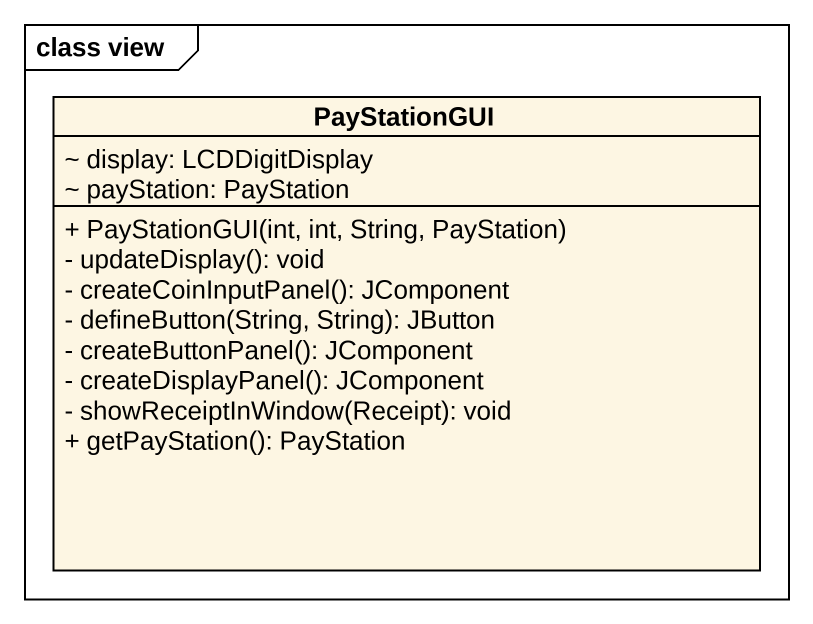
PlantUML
@startuml
mainframe class view
hide circle
hide empty members
skinparam classAttributeIconSize 0
class PayStationGUI {
  ~ display: LCDDigitDisplay
  ~ payStation: PayStation
  + PayStationGUI(int, int, String, PayStation)
  - updateDisplay(): void
  - createCoinInputPanel(): JComponent
  - defineButton(String, String): JButton
  - createButtonPanel(): JComponent
  - createDisplayPanel(): JComponent
  - showReceiptInWindow(Receipt): void
  + getPayStation(): PayStation
}
@enduml
